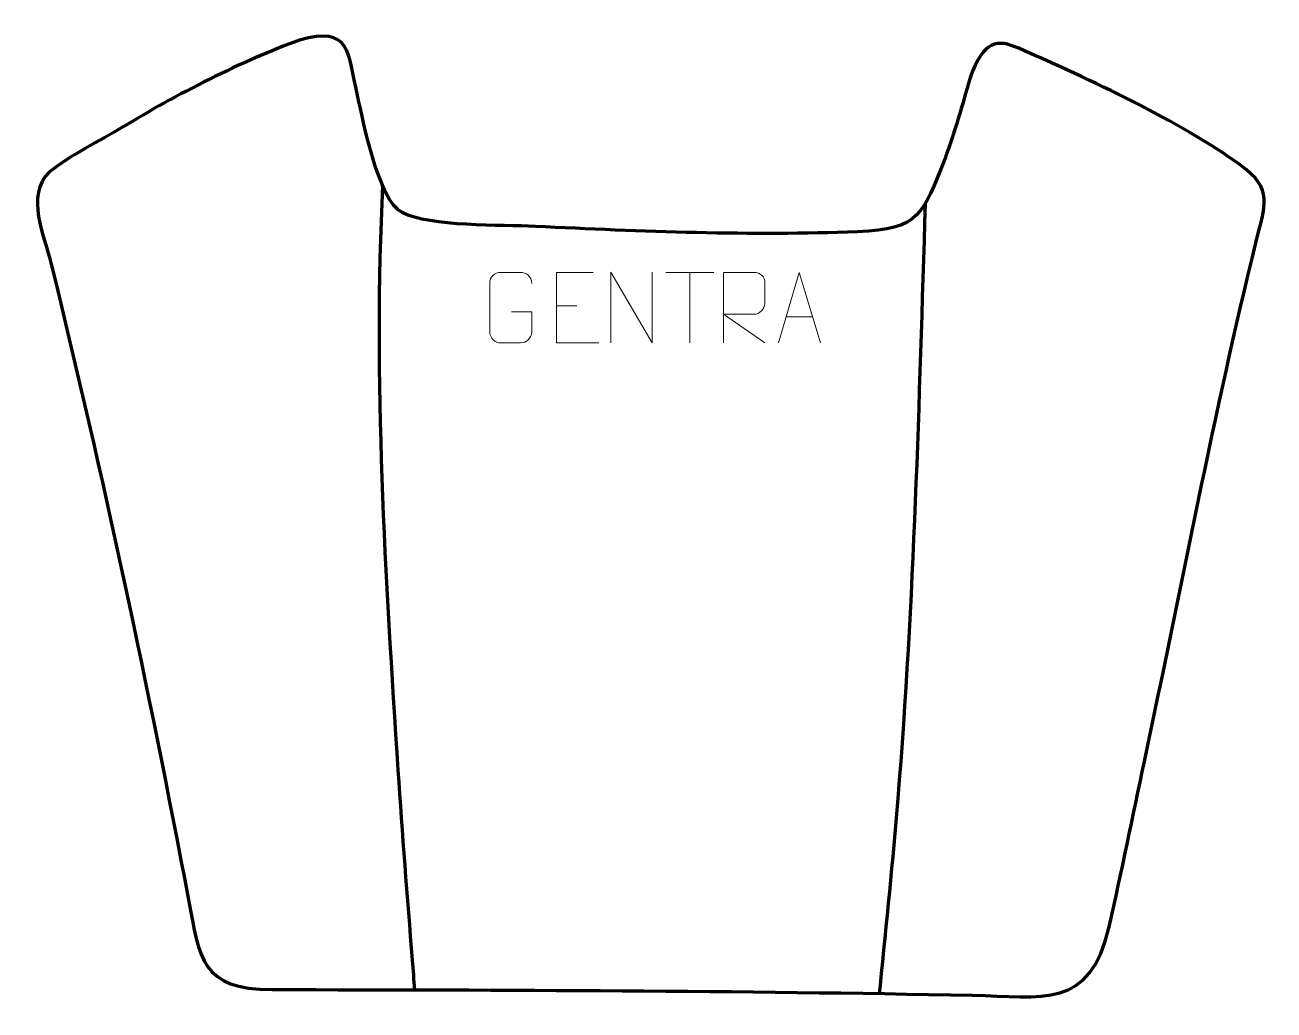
# Model space of a CAD drawing. Header units: millimetres. Extents: x -208 to 234, y -106 to 243.
import ezdxf

# ---------------------------------------------------------------- set-up
doc = ezdxf.new("R2010")
doc.units = ezdxf.units.MM
doc.header["$MEASUREMENT"] = 0
for name, color, linetype in [('layer 1', 7, 'Continuous'), ('layer 3', 7, 'Continuous'), ('layer 4', 7, 'Continuous')]:
    doc.layers.add(name, color=color, linetype=linetype)

msp = doc.modelspace()

# ---------------------------------------------------------------- linework, layer by layer
at = {"layer": 'layer 1', "color": 250, "lineweight": 9}
for points, knots in [([(-36.1707, 140.9896), (-36.1707, 140.9896), (-29.0026, 140.9896), (-29.0026, 140.9896), (-29.0026, 140.9896), (-29.0026, 140.9896), (-29.0026, 133.8215), (-29.0026, 133.8215), (-29.0026, 133.8215), (-29.1423, 131.4981), (-30.8195, 130.0185), (-32.9673, 130.0077), (-32.9673, 130.0077), (-35.2991, 130.0081), (-37.6311, 130.0081), (-39.9626, 130.0077), (-39.9626, 130.0077), (-41.8875, 129.9023), (-43.8597, 131.7868), (-43.8485, 133.8041), (-43.8485, 133.8041), (-43.8481, 139.5742), (-43.8481, 145.3439), (-43.8485, 151.1132), (-43.8485, 151.1132), (-43.8443, 153.2513), (-42.0975, 154.9705), (-39.9452, 154.9571), (-39.9452, 154.9571), (-37.6195, 154.9571), (-35.2934, 154.9571), (-32.9673, 154.9571), (-32.9673, 154.9571), (-31.0206, 154.9925), (-29.0292, 153.501), (-29.0026, 151.0633)], [0, 0, 0, 0, 0.1, 0.1, 0.1, 0.1, 0.2, 0.2, 0.2, 0.2, 0.3, 0.3, 0.3, 0.3, 0.4, 0.4, 0.4, 0.4, 0.5, 0.5, 0.5, 0.5, 0.6, 0.6, 0.6, 0.6, 0.7, 0.7, 0.7, 0.7, 0.8, 0.8, 0.8, 0.8, 1, 1, 1, 1]), ([(-7.2933, 154.9645), (-7.2933, 154.9645), (-20.1672, 154.9645), (-20.1672, 154.9645), (-20.1672, 154.9645), (-20.1672, 154.9645), (-20.1672, 130.0109), (-20.1672, 130.0109), (-20.1672, 130.0109), (-20.1672, 130.0109), (-5.3014, 130.0109), (-5.3014, 130.0109)], [0, 0, 0, 0, 0.25, 0.25, 0.25, 0.25, 0.5, 0.5, 0.5, 0.5, 1, 1, 1, 1]), ([(-1.0479, 130.0565), (-1.0479, 130.0565), (-1.0479, 155.01), (-1.0479, 155.01), (-1.0479, 155.01), (-1.0479, 155.01), (13.6069, 130.0565), (13.6069, 130.0565), (13.6069, 130.0565), (13.6069, 130.0565), (13.6069, 155.01), (13.6069, 155.01)], [0, 0, 0, 0, 0.25, 0.25, 0.25, 0.25, 0.5, 0.5, 0.5, 0.5, 1, 1, 1, 1]), ([(38.8599, 130.0072), (38.8599, 130.0072), (38.8599, 154.9607), (38.8599, 154.9607), (38.8599, 154.9607), (42.4547, 154.9607), (46.0502, 154.9607), (49.6454, 154.9607), (49.6454, 154.9607), (51.9707, 154.923), (53.528, 153.433), (53.5239, 151.0666), (53.5239, 151.0666), (53.5235, 149.0311), (53.5235, 145.9717), (53.5239, 143.9357), (53.5239, 143.9357), (53.5174, 142.0602), (51.7051, 140.1184), (49.6956, 140.0993), (49.6956, 140.0993), (49.6956, 140.0993), (38.8599, 140.0993), (38.8599, 140.0993), (38.8599, 140.0993), (38.8599, 140.0993), (53.5146, 130.0072), (53.5146, 130.0072)], [0, 0, 0, 0, 0.125, 0.125, 0.125, 0.125, 0.25, 0.25, 0.25, 0.25, 0.375, 0.375, 0.375, 0.375, 0.5, 0.5, 0.5, 0.5, 0.625, 0.625, 0.625, 0.625, 0.75, 0.75, 0.75, 0.75, 1, 1, 1, 1]), ([(58.3179, 130.0108), (58.3179, 130.0108), (65.6889, 154.9643), (65.6889, 154.9643), (65.6889, 154.9643), (65.6889, 154.9643), (73.2588, 130.0108), (73.2588, 130.0108)], [0, 0, 0, 0, 0.33333333, 0.33333333, 0.33333333, 0.33333333, 1, 1, 1, 1])]:
    msp.add_open_spline(points, degree=3, knots=knots, dxfattribs=at)
for points in [[(18.4579, 154.9335), (18.4579, 154.9335), (35.4451, 154.9335), (35.4451, 154.9335)], [(26.9517, 130.0035), (26.9517, 130.0035), (26.9517, 154.957), (26.9517, 154.957)], [(-20.1672, 143.0848), (-20.1672, 143.0848), (-12.9991, 143.0848), (-12.9991, 143.0848)], [(61.0405, 139.2602), (61.0405, 139.2602), (70.5362, 139.2602), (70.5362, 139.2602)]]:
    msp.add_open_spline(points, degree=3, dxfattribs=at)
at = {"layer": 'layer 3', "color": 140, "lineweight": 158}
for points in [[(-81.7617, 185.6674), (-85.2659, 118.0241), (-80.8047, 46.2699), (-76.3325, -21.413), (-76.3325, -21.413), (-74.8514, -43.8283), (-73.1045, -66.2233), (-71.3069, -88.6151), (-71.3069, -88.6151), (-71.0257, -92.1211), (-70.7461, -95.6273), (-70.466, -99.1333)], [(110.2708, 179.2724), (108.0216, 108.9704), (106.3404, 38.7505), (100.5731, -31.3839), (100.5731, -31.3839), (98.7277, -53.425), (96.5705, -75.4335), (94.308, -97.4351), (94.308, -97.4351), (94.308, -97.4351), (93.997, -100.4506), (93.997, -100.4506)]]:
    msp.add_open_spline(points, degree=3, knots=[0, 0, 0, 0, 0.25, 0.25, 0.25, 0.25, 0.5, 0.5, 0.5, 0.5, 1, 1, 1, 1], dxfattribs=at)
at = {"layer": 'layer 4', "color": 242, "lineweight": 158}
msp.add_open_spline([(-173.7158, 206.448), (-155.2502, 217.632), (-131.4744, 229.9483), (-111.1848, 237.1675), (-111.1848, 237.1675), (-92.9153, 242.5741), (-94.0946, 232.6969), (-90.682, 217.7629), (-90.682, 217.7629), (-88.5891, 208.474), (-83.3309, 180.4152), (-74.8765, 176.1235), (-74.8765, 176.1235), (-64.8985, 171.0584), (-39.658, 171.7704), (-27.7144, 171.2231), (-27.7144, 171.2231), (9.5016, 169.3906), (49.0806, 167.8431), (86.256, 169.3189), (86.256, 169.3189), (108.3201, 170.1948), (109.4215, 175.441), (117.1679, 195.0427), (117.1679, 195.0427), (120.8563, 204.9039), (123.2545, 213.8462), (126.1803, 223.8584), (126.1803, 223.8584), (130.8758, 237.2878), (135.8404, 237.6031), (143.3542, 234.31), (143.3542, 234.31), (168.0082, 223.5069), (200.2613, 208.5987), (221.7644, 192.9912), (221.7644, 192.9912), (233.7269, 184.3086), (230.62, 178.9293), (227.3133, 165.4715), (227.3133, 165.4715), (212.541, 105.3491), (200.8219, 42.4771), (187.8421, -18.2361), (187.8421, -18.2361), (183.6834, -37.725), (179.7894, -57.3525), (175.3786, -76.776), (175.3786, -76.776), (168.6772, -106.2864), (151.5195, -101.5932), (126.9198, -101.0552), (126.9198, -101.0552), (44.3141, -99.3459), (-38.2856, -99.1477), (-120.9048, -99.0486), (-120.9048, -99.0486), (-146.0069, -99.0184), (-146.5448, -88.0735), (-150.4669, -67.2668), (-150.4669, -67.2668), (-164.6399, 7.9213), (-180.8043, 83.0282), (-199.0472, 157.9177), (-199.0472, 157.9177), (-201.4105, 167.6195), (-208.3471, 182.2863), (-199.7101, 190.5048), (-199.7101, 190.5048), (-192.884, 196.0264), (-181.5621, 201.7518), (-173.7158, 206.448)], degree=3, knots=[0, 0, 0, 0, 0.05263158, 0.05263158, 0.05263158, 0.05263158, 0.10526316, 0.10526316, 0.10526316, 0.10526316, 0.15789474, 0.15789474, 0.15789474, 0.15789474, 0.21052632, 0.21052632, 0.21052632, 0.21052632, 0.26315789, 0.26315789, 0.26315789, 0.26315789, 0.31578947, 0.31578947, 0.31578947, 0.31578947, 0.36842105, 0.36842105, 0.36842105, 0.36842105, 0.42105263, 0.42105263, 0.42105263, 0.42105263, 0.47368421, 0.47368421, 0.47368421, 0.47368421, 0.52631579, 0.52631579, 0.52631579, 0.52631579, 0.57894737, 0.57894737, 0.57894737, 0.57894737, 0.63157895, 0.63157895, 0.63157895, 0.63157895, 0.68421053, 0.68421053, 0.68421053, 0.68421053, 0.73684211, 0.73684211, 0.73684211, 0.73684211, 0.78947368, 0.78947368, 0.78947368, 0.78947368, 0.84210526, 0.84210526, 0.84210526, 0.84210526, 0.89473684, 0.89473684, 0.89473684, 0.89473684, 1, 1, 1, 1], dxfattribs=at)

doc.saveas('drawing.dxf')
